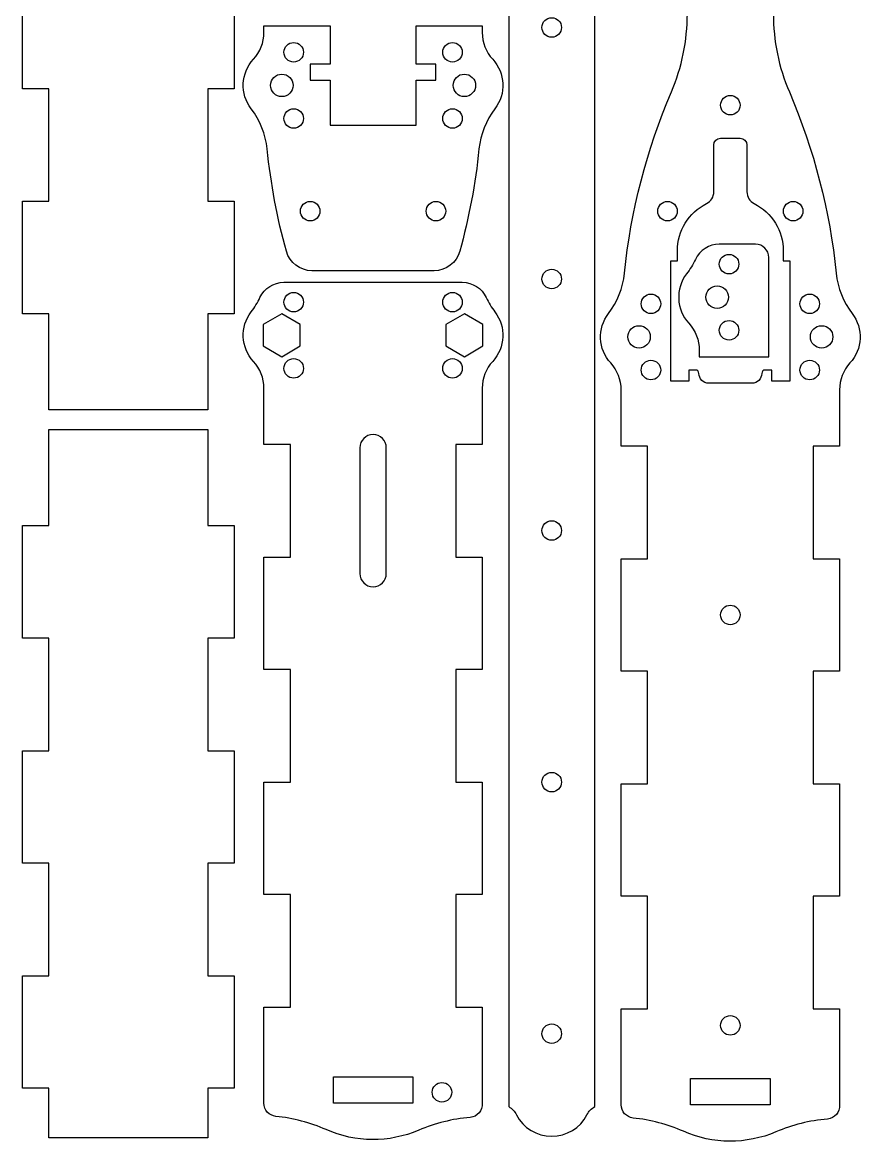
# Model space of a CAD drawing. Header units: millimetres. Extents: x 1 to 129, y 4 to 405.
# Drawn here: x 2 to 129.1, y 4.5 to 174 of the extents above; entities that cross this region are included whole.
import ezdxf

# ---------------------------------------------------------------- set-up
doc = ezdxf.new("R2010")
doc.units = ezdxf.units.MM
doc.layers.add('Layer_1', color=7, linetype='CONTINUOUS')

msp = doc.modelspace()

# ---------------------------------------------------------------- linework, layer by layer
at = {"layer": 'Layer_1', "color": 7}
for points in [[(75.50988, 235.45015), (75.50988, 10.22485)], [(88.50988, 10.22485), (88.50988, 235.45015)], [(34.00988, 180.99985), (34.00988, 163.99985), (30.00988, 163.99985), (30.00988, 146.99985), (34.00988, 146.99985), (34.00988, 129.99985), (30.00988, 129.99985), (30.00988, 115.49985), (6.00988, 115.49985), (6.00988, 129.99985), (2.00988, 129.99985), (2.00988, 146.99985), (6.00988, 146.99985), (6.00988, 163.99985), (2.00988, 163.99985), (2.00988, 180.99985)], [(38.50988, 172.49985), (38.50988, 173.49985), (48.50988, 173.49985), (48.50988, 167.69985), (45.50988, 167.69985), (45.50988, 165.29985), (48.50988, 165.29985), (48.50988, 158.49985), (61.50988, 158.49985), (61.50988, 165.29985), (64.50988, 165.29985), (64.50988, 167.69985), (61.50988, 167.69985), (61.50988, 173.49985), (71.50988, 173.49985), (71.50988, 172.49985)], [(107.50988, 156.49985), (110.50988, 156.49985)], [(106.50988, 148.43015), (106.50988, 155.49985)], [(111.50988, 155.49985), (111.50988, 148.43015)], [(102.75988, 121.49985), (102.75988, 119.79985), (100.00988, 119.79985), (100.00988, 137.99985), (101.00988, 137.99985), (101.00988, 139.49985)], [(112.81941, 140.49985), (107.34015, 140.49985)], [(117.00988, 139.49985), (117.00988, 137.99985), (118.00988, 137.99985), (118.00988, 119.79985), (115.25988, 119.79985), (115.25988, 121.49985), (114.25988, 121.49985)], [(104.31941, 124.49985), (104.31941, 123.49985), (114.81941, 123.49985), (114.81941, 138.49985)], [(64.25352, 136.49985), (45.76624, 136.49985)], [(41.53058, 134.74985), (68.48918, 134.74985)], [(103.75988, 121.49985), (102.75988, 121.49985)], [(38.50988, 10.74985), (38.50988, 25.24985), (38.70988, 25.24985), (42.30988, 25.24985), (42.50988, 25.24985), (42.50988, 42.04985), (42.50988, 42.24985), (42.30988, 42.24985), (38.70988, 42.24985), (38.50988, 42.24985), (38.50988, 59.24985), (38.70988, 59.24985), (42.30988, 59.24985), (42.50988, 59.24985), (42.50988, 76.04985), (42.50988, 76.24985), (42.30988, 76.24985), (38.70988, 76.24985), (38.50988, 76.24985), (38.50988, 93.24985), (38.70988, 93.24985), (42.30988, 93.24985), (42.50988, 93.24985), (42.50988, 110.04985), (42.50988, 110.24985), (42.30988, 110.24985), (38.70988, 110.24985), (38.50988, 110.24985), (38.50988, 118.74985)], [(71.50988, 118.74985), (71.50988, 110.24985), (71.30988, 110.24985), (67.70988, 110.24985), (67.50988, 110.24985), (67.50988, 110.04985), (67.50988, 93.24985), (67.70988, 93.24985), (71.30988, 93.24985), (71.50988, 93.24985), (71.50988, 76.24985), (71.30988, 76.24985), (67.70988, 76.24985), (67.50988, 76.24985), (67.50988, 76.04985), (67.50988, 59.24985), (67.70988, 59.24985), (71.30988, 59.24985), (71.50988, 59.24985), (71.50988, 42.24985), (71.30988, 42.24985), (67.70988, 42.24985), (67.50988, 42.24985), (67.50988, 42.04985), (67.50988, 25.24985), (67.70988, 25.24985), (71.30988, 25.24985), (71.50988, 25.24985), (71.50988, 10.74985)], [(112.25988, 119.49985), (105.75988, 119.49985)], [(92.50988, 10.49985), (92.50988, 24.99985), (92.70988, 24.99985), (96.30988, 24.99985), (96.50988, 24.99985), (96.50988, 41.79985), (96.50988, 41.99985), (96.30988, 41.99985), (92.70988, 41.99985), (92.50988, 41.99985), (92.50988, 58.99985), (92.70988, 58.99985), (96.30988, 58.99985), (96.50988, 58.99985), (96.50988, 75.79985), (96.50988, 75.99985), (96.30988, 75.99985), (92.70988, 75.99985), (92.50988, 75.99985), (92.50988, 92.99985), (92.70988, 92.99985), (96.30988, 92.99985), (96.50988, 92.99985), (96.50988, 109.79985), (96.50988, 109.99985), (96.30988, 109.99985), (92.70988, 109.99985), (92.50988, 109.99985), (92.50988, 118.49985)], [(125.50988, 118.49985), (125.50988, 109.99985), (125.30988, 109.99985), (121.70988, 109.99985), (121.50988, 109.99985), (121.50988, 109.79985), (121.50988, 92.99985), (121.70988, 92.99985), (125.30988, 92.99985), (125.50988, 92.99985), (125.50988, 75.99985), (125.30988, 75.99985), (121.70988, 75.99985), (121.50988, 75.99985), (121.50988, 75.79985), (121.50988, 58.99985), (121.70988, 58.99985), (125.30988, 58.99985), (125.50988, 58.99985), (125.50988, 41.99985), (125.30988, 41.99985), (121.70988, 41.99985), (121.50988, 41.99985), (121.50988, 41.79985), (121.50988, 24.99985), (121.70988, 24.99985), (125.30988, 24.99985), (125.50988, 24.99985), (125.50988, 10.49985)], [(53.00988, 109.74985), (53.00988, 90.74985)], [(57.00988, 90.74985), (57.00988, 109.74985)]]:
    msp.add_lwpolyline(points, dxfattribs=at)
for points in [[(103.72372, 138.20908)], [(37.91418, 132.45905)], [(44.00988, 125.13325), (44.00988, 128.36645), (41.20988, 129.98305), (38.40988, 128.36645), (38.40988, 125.13325), (41.20988, 123.51665)], [(71.60988, 125.13325), (71.60988, 128.36645), (68.80988, 129.98305), (66.00988, 128.36645), (66.00988, 125.13325), (68.80988, 123.51665)], [(6.00988, 97.99985), (6.00988, 112.49985), (30.00988, 112.49985), (30.00988, 97.99985), (34.00988, 97.99985), (34.00988, 80.99985), (30.00988, 80.99985), (30.00988, 63.99985), (34.00988, 63.99985), (34.00988, 46.99985), (30.00988, 46.99985), (30.00988, 29.99985), (34.00988, 29.99985), (34.00988, 12.99985), (30.00988, 12.99985), (30.00988, 5.49985), (6.00988, 5.49985), (6.00988, 12.99985), (2.00988, 12.99985), (2.00988, 29.99985), (6.00988, 29.99985), (6.00988, 46.99985), (2.00988, 46.99985), (2.00988, 63.99985), (6.00988, 63.99985), (6.00988, 80.99985), (2.00988, 80.99985), (2.00988, 97.99985)], [(49.00988, 10.74985), (49.00988, 14.74985), (61.00988, 14.74985), (61.00988, 10.74985)], [(103.00988, 10.49985), (103.00988, 14.49985), (115.00988, 14.49985), (115.00988, 10.49985)]]:
    msp.add_lwpolyline(points, close=True, dxfattribs=at)
for points in [[(80.53488, 173.24985), (80.53488, 174.06445), (81.19526, 174.72485), (82.00988, 174.72485)], [(82.00988, 174.72485), (82.8245, 174.72485), (83.48488, 174.06445), (83.48488, 173.24985)], [(100.0919, 163.49985), (101.68731, 167.22915), (102.50988, 171.24325), (102.50988, 175.29955)], [(115.50988, 175.29955), (115.50988, 171.24325), (116.33245, 167.22915), (117.92786, 163.49985)], [(82.00988, 171.77485), (81.19526, 171.77485), (80.53488, 172.43525), (80.53488, 173.24985)], [(83.48488, 173.24985), (83.48488, 172.43525), (82.8245, 171.77485), (82.00988, 171.77485)], [(36.92648, 168.43865), (37.94478, 169.54595), (38.50988, 170.99545), (38.50988, 172.49985)], [(71.50988, 172.49985), (71.50988, 170.99545), (72.07498, 169.54595), (73.09328, 168.43865)], [(41.53488, 169.49985), (41.53488, 170.31445), (42.19528, 170.97485), (43.00988, 170.97485)], [(43.00988, 170.97485), (43.82448, 170.97485), (44.48488, 170.31445), (44.48488, 169.49985)], [(65.53488, 169.49985), (65.53488, 170.31445), (66.19528, 170.97485), (67.00988, 170.97485)], [(67.00988, 170.97485), (67.82448, 170.97485), (68.48488, 170.31445), (68.48488, 169.49985)], [(36.59068, 160.96091), (34.87188, 163.20432), (35.01358, 166.35835), (36.92648, 168.43865)], [(43.00988, 168.02485), (42.19528, 168.02485), (41.53488, 168.68525), (41.53488, 169.49985)], [(44.48488, 169.49985), (44.48488, 168.68525), (43.82448, 168.02485), (43.00988, 168.02485)], [(67.00988, 168.02485), (66.19528, 168.02485), (65.53488, 168.68525), (65.53488, 169.49985)], [(68.48488, 169.49985), (68.48488, 168.68525), (67.82448, 168.02485), (67.00988, 168.02485)], [(73.09328, 168.43865), (75.00618, 166.35835), (75.14788, 163.20432), (73.42908, 160.96091)], [(39.50988, 164.49985), (39.50988, 165.43875), (40.27098, 166.19985), (41.20988, 166.19985)], [(41.20988, 166.19985), (42.14878, 166.19985), (42.90988, 165.43875), (42.90988, 164.49985)], [(67.10988, 164.49985), (67.10988, 165.43875), (67.87098, 166.19985), (68.80988, 166.19985)], [(68.80988, 166.19985), (69.74878, 166.19985), (70.50988, 165.43875), (70.50988, 164.49985)], [(41.20988, 162.79985), (40.27098, 162.79985), (39.50988, 163.56097), (39.50988, 164.49985)], [(42.90988, 164.49985), (42.90988, 163.56097), (42.14878, 162.79985), (41.20988, 162.79985)], [(68.80988, 162.79985), (67.87098, 162.79985), (67.10988, 163.56097), (67.10988, 164.49985)], [(70.50988, 164.49985), (70.50988, 163.56097), (69.74878, 162.79985), (68.80988, 162.79985)], [(93.00208, 136.11075), (93.97118, 145.54565), (96.36138, 154.77975), (100.0919, 163.49985)], [(107.53488, 161.49985), (107.53488, 162.31445), (108.19526, 162.97485), (109.00988, 162.97485)], [(109.00988, 162.97485), (109.8245, 162.97485), (110.48488, 162.31445), (110.48488, 161.49985)], [(117.92786, 163.49985), (121.65838, 154.77975), (124.04858, 145.54565), (125.01768, 136.11075)], [(109.00988, 160.02485), (108.19526, 160.02485), (107.53488, 160.68525), (107.53488, 161.49985)], [(110.48488, 161.49985), (110.48488, 160.68525), (109.8245, 160.02485), (109.00988, 160.02485)], [(39.00208, 154.88894), (38.77538, 157.097), (37.94058, 159.1989), (36.59068, 160.96091)], [(41.53488, 159.49985), (41.53488, 160.31447), (42.19528, 160.97485), (43.00988, 160.97485)], [(43.00988, 158.02485), (42.19528, 158.02485), (41.53488, 158.68523), (41.53488, 159.49985)], [(43.00988, 160.97485), (43.82448, 160.97485), (44.48488, 160.31447), (44.48488, 159.49985)], [(44.48488, 159.49985), (44.48488, 158.68523), (43.82448, 158.02485), (43.00988, 158.02485)], [(65.53488, 159.49985), (65.53488, 160.31447), (66.19528, 160.97485), (67.00988, 160.97485)], [(67.00988, 158.02485), (66.19528, 158.02485), (65.53488, 158.68523), (65.53488, 159.49985)], [(67.00988, 160.97485), (67.82448, 160.97485), (68.48488, 160.31447), (68.48488, 159.49985)], [(68.48488, 159.49985), (68.48488, 158.68523), (67.82448, 158.02485), (67.00988, 158.02485)], [(73.42908, 160.96091), (72.07918, 159.1989), (71.24438, 157.097), (71.01768, 154.88894)], [(106.50988, 155.49985), (106.50988, 156.05215), (106.9576, 156.49985), (107.50988, 156.49985)], [(110.50988, 156.49985), (111.06216, 156.49985), (111.50988, 156.05215), (111.50988, 155.49985)], [(41.91088, 139.43405), (40.51158, 144.49545), (39.53868, 149.66514), (39.00208, 154.88894)], [(71.01768, 154.88894), (70.48108, 149.66514), (69.50818, 144.49545), (68.10888, 139.43405)], [(105.40988, 146.64405), (106.08438, 146.98395), (106.50988, 147.67485), (106.50988, 148.43015)], [(111.50988, 148.43015), (111.50988, 147.67485), (111.93538, 146.98395), (112.60988, 146.64405)], [(44.03488, 145.49985), (44.03488, 146.31447), (44.69528, 146.97485), (45.50988, 146.97485)], [(45.50988, 146.97485), (46.3245, 146.97485), (46.98488, 146.31447), (46.98488, 145.49985)], [(63.03488, 145.49985), (63.03488, 146.31447), (63.69526, 146.97485), (64.50988, 146.97485)], [(64.50988, 146.97485), (65.32448, 146.97485), (65.98488, 146.31447), (65.98488, 145.49985)], [(98.03488, 145.49985), (98.03488, 146.31445), (98.69528, 146.97485), (99.50988, 146.97485)], [(99.50988, 146.97485), (100.3245, 146.97485), (100.98488, 146.31445), (100.98488, 145.49985)], [(101.00988, 139.49985), (101.00988, 142.52105), (102.71187, 145.28455), (105.40988, 146.64405)], [(112.60988, 146.64405), (115.30789, 145.28455), (117.00988, 142.52105), (117.00988, 139.49985)], [(117.03488, 145.49985), (117.03488, 146.31445), (117.69526, 146.97485), (118.50988, 146.97485)], [(118.50988, 146.97485), (119.32448, 146.97485), (119.98488, 146.31445), (119.98488, 145.49985)], [(45.50988, 144.02485), (44.69528, 144.02485), (44.03488, 144.68525), (44.03488, 145.49985)], [(46.98488, 145.49985), (46.98488, 144.68525), (46.3245, 144.02485), (45.50988, 144.02485)], [(64.50988, 144.02485), (63.69526, 144.02485), (63.03488, 144.68525), (63.03488, 145.49985)], [(65.98488, 145.49985), (65.98488, 144.68525), (65.32448, 144.02485), (64.50988, 144.02485)], [(99.50988, 144.02485), (98.69528, 144.02485), (98.03488, 144.68525), (98.03488, 145.49985)], [(100.98488, 145.49985), (100.98488, 144.68525), (100.3245, 144.02485), (99.50988, 144.02485)], [(118.50988, 144.02485), (117.69526, 144.02485), (117.03488, 144.68525), (117.03488, 145.49985)], [(119.98488, 145.49985), (119.98488, 144.68525), (119.32448, 144.02485), (118.50988, 144.02485)], [(45.76624, 136.49985), (43.96758, 136.49985), (42.39008, 137.70035), (41.91088, 139.43405)], [(68.10888, 139.43405), (67.62968, 137.70035), (66.05218, 136.49985), (64.25352, 136.49985)], [(107.34015, 140.49985), (105.79312, 140.49985), (104.38478, 139.60776), (103.72372, 138.20908)], [(114.81941, 138.49985), (114.81941, 139.60442), (113.92398, 140.49985), (112.81941, 140.49985)], [(103.72372, 138.20908), (103.36063, 137.44083), (102.91696, 136.71332), (102.40018, 136.03879)], [(107.34441, 137.49985), (107.34441, 138.31447), (108.00479, 138.97485), (108.81941, 138.97485)], [(108.81941, 136.02485), (108.00479, 136.02485), (107.34441, 136.68523), (107.34441, 137.49985)], [(108.81941, 138.97485), (109.63403, 138.97485), (110.29441, 138.31447), (110.29441, 137.49985)], [(110.29441, 137.49985), (110.29441, 136.68523), (109.63403, 136.02485), (108.81941, 136.02485)], [(80.53488, 135.24985), (80.53488, 136.06445), (81.19526, 136.72485), (82.00988, 136.72485)], [(82.00988, 136.72485), (82.8245, 136.72485), (83.48488, 136.06445), (83.48488, 135.24985)], [(90.59068, 130.03875), (91.94058, 131.80075), (92.77538, 133.90265), (93.00208, 136.11075)], [(102.40018, 136.03879), (100.68143, 133.79538), (100.82308, 130.6414), (102.736, 128.56109)], [(125.01768, 136.11075), (125.24438, 133.90265), (126.07918, 131.80075), (127.42908, 130.03875)], [(37.91418, 132.45905), (38.57528, 133.85775), (39.98358, 134.74985), (41.53058, 134.74985)], [(68.48918, 134.74985), (70.03618, 134.74985), (71.44448, 133.85775), (72.10558, 132.45905)], [(82.00988, 133.77485), (81.19526, 133.77485), (80.53488, 134.43525), (80.53488, 135.24985)], [(83.48488, 135.24985), (83.48488, 134.43525), (82.8245, 133.77485), (82.00988, 133.77485)], [(105.31941, 132.49985), (105.31941, 133.43873), (106.08052, 134.19985), (107.01941, 134.19985)], [(107.01941, 134.19985), (107.95829, 134.19985), (108.71941, 133.43873), (108.71941, 132.49985)], [(36.59068, 130.28875), (37.10748, 130.96335), (37.55108, 131.69085), (37.91418, 132.45905)], [(41.53488, 131.74985), (41.53488, 132.56445), (42.19528, 133.22485), (43.00988, 133.22485)], [(43.00988, 133.22485), (43.82448, 133.22485), (44.48488, 132.56445), (44.48488, 131.74985)], [(65.53488, 131.74985), (65.53488, 132.56445), (66.19528, 133.22485), (67.00988, 133.22485)], [(67.00988, 133.22485), (67.82448, 133.22485), (68.48488, 132.56445), (68.48488, 131.74985)], [(72.10558, 132.45905), (72.46868, 131.69085), (72.91228, 130.96335), (73.42908, 130.28875)], [(95.53488, 131.49985), (95.53488, 132.31445), (96.19528, 132.97485), (97.00988, 132.97485)], [(97.00988, 132.97485), (97.82448, 132.97485), (98.48488, 132.31445), (98.48488, 131.49985)], [(107.01941, 130.79985), (106.08052, 130.79985), (105.31941, 131.56097), (105.31941, 132.49985)], [(108.71941, 132.49985), (108.71941, 131.56097), (107.95829, 130.79985), (107.01941, 130.79985)], [(119.53488, 131.49985), (119.53488, 132.31445), (120.19528, 132.97485), (121.00988, 132.97485)], [(121.00988, 132.97485), (121.82448, 132.97485), (122.48488, 132.31445), (122.48488, 131.49985)], [(43.00988, 130.27485), (42.19528, 130.27485), (41.53488, 130.93525), (41.53488, 131.74985)], [(44.48488, 131.74985), (44.48488, 130.93525), (43.82448, 130.27485), (43.00988, 130.27485)], [(67.00988, 130.27485), (66.19528, 130.27485), (65.53488, 130.93525), (65.53488, 131.74985)], [(68.48488, 131.74985), (68.48488, 130.93525), (67.82448, 130.27485), (67.00988, 130.27485)], [(97.00988, 130.02485), (96.19528, 130.02485), (95.53488, 130.68525), (95.53488, 131.49985)], [(98.48488, 131.49985), (98.48488, 130.68525), (97.82448, 130.02485), (97.00988, 130.02485)], [(121.00988, 130.02485), (120.19528, 130.02485), (119.53488, 130.68525), (119.53488, 131.49985)], [(122.48488, 131.49985), (122.48488, 130.68525), (121.82448, 130.02485), (121.00988, 130.02485)], [(36.92648, 122.81105), (35.01358, 124.89135), (34.87188, 128.04535), (36.59068, 130.28875)], [(73.42908, 130.28875), (75.14788, 128.04535), (75.00618, 124.89135), (73.09328, 122.81105)], [(90.92648, 122.56105), (89.01358, 124.64135), (88.87188, 127.79535), (90.59068, 130.03875)], [(107.34441, 127.49985), (107.34441, 128.31447), (108.00479, 128.97485), (108.81941, 128.97485)], [(108.81941, 128.97485), (109.63403, 128.97485), (110.29441, 128.31447), (110.29441, 127.49985)], [(127.42908, 130.03875), (129.14788, 127.79535), (129.00618, 124.64135), (127.09328, 122.56105)], [(93.50988, 126.49985), (93.50988, 127.43875), (94.27098, 128.19985), (95.20988, 128.19985)], [(95.20988, 128.19985), (96.14878, 128.19985), (96.90988, 127.43875), (96.90988, 126.49985)], [(102.736, 128.56109), (103.75428, 127.45372), (104.31941, 126.00423), (104.31941, 124.49985)], [(108.81941, 126.02485), (108.00479, 126.02485), (107.34441, 126.68523), (107.34441, 127.49985)], [(110.29441, 127.49985), (110.29441, 126.68523), (109.63403, 126.02485), (108.81941, 126.02485)], [(121.10988, 126.49985), (121.10988, 127.43875), (121.87098, 128.19985), (122.80988, 128.19985)], [(122.80988, 128.19985), (123.74878, 128.19985), (124.50988, 127.43875), (124.50988, 126.49985)], [(95.20988, 124.79985), (94.27098, 124.79985), (93.50988, 125.56095), (93.50988, 126.49985)], [(96.90988, 126.49985), (96.90988, 125.56095), (96.14878, 124.79985), (95.20988, 124.79985)], [(122.80988, 124.79985), (121.87098, 124.79985), (121.10988, 125.56095), (121.10988, 126.49985)], [(124.50988, 126.49985), (124.50988, 125.56095), (123.74878, 124.79985), (122.80988, 124.79985)], [(38.50988, 118.74985), (38.50988, 120.25425), (37.94478, 121.70375), (36.92648, 122.81105)], [(41.53488, 121.74985), (41.53488, 122.56445), (42.19528, 123.22485), (43.00988, 123.22485)], [(43.00988, 123.22485), (43.82448, 123.22485), (44.48488, 122.56445), (44.48488, 121.74985)], [(65.53488, 121.74985), (65.53488, 122.56445), (66.19528, 123.22485), (67.00988, 123.22485)], [(67.00988, 123.22485), (67.82448, 123.22485), (68.48488, 122.56445), (68.48488, 121.74985)], [(73.09328, 122.81105), (72.07498, 121.70375), (71.50988, 120.25425), (71.50988, 118.74985)], [(92.50988, 118.49985), (92.50988, 120.00425), (91.94478, 121.45375), (90.92648, 122.56105)], [(95.53488, 121.49985), (95.53488, 122.31445), (96.19528, 122.97485), (97.00988, 122.97485)], [(97.00988, 122.97485), (97.82448, 122.97485), (98.48488, 122.31445), (98.48488, 121.49985)], [(119.53488, 121.49985), (119.53488, 122.31445), (120.19528, 122.97485), (121.00988, 122.97485)], [(121.00988, 122.97485), (121.82448, 122.97485), (122.48488, 122.31445), (122.48488, 121.49985)], [(127.09328, 122.56105), (126.07498, 121.45375), (125.50988, 120.00425), (125.50988, 118.49985)], [(43.00988, 120.27485), (42.19528, 120.27485), (41.53488, 120.93525), (41.53488, 121.74985)], [(44.48488, 121.74985), (44.48488, 120.93525), (43.82448, 120.27485), (43.00988, 120.27485)], [(67.00988, 120.27485), (66.19528, 120.27485), (65.53488, 120.93525), (65.53488, 121.74985)], [(68.48488, 121.74985), (68.48488, 120.93525), (67.82448, 120.27485), (67.00988, 120.27485)], [(97.00988, 120.02485), (96.19528, 120.02485), (95.53488, 120.68525), (95.53488, 121.49985)], [(98.48488, 121.49985), (98.48488, 120.68525), (97.82448, 120.02485), (97.00988, 120.02485)], [(104.25988, 120.99985), (104.25988, 121.27595), (104.03602, 121.49985), (103.75988, 121.49985)], [(105.75988, 119.49985), (104.93145, 119.49985), (104.25988, 120.17145), (104.25988, 120.99985)], [(113.75988, 120.99985), (113.75988, 120.17145), (113.08831, 119.49985), (112.25988, 119.49985)], [(114.25988, 121.49985), (113.98374, 121.49985), (113.75988, 121.27595), (113.75988, 120.99985)], [(121.00988, 120.02485), (120.19528, 120.02485), (119.53488, 120.68525), (119.53488, 121.49985)], [(122.48488, 121.49985), (122.48488, 120.68525), (121.82448, 120.02485), (121.00988, 120.02485)], [(55.00988, 111.74985), (53.90531, 111.74985), (53.00988, 110.85445), (53.00988, 109.74985)], [(57.00988, 109.74985), (57.00988, 110.85445), (56.11445, 111.74985), (55.00988, 111.74985)], [(80.53488, 97.24985), (80.53488, 98.06485), (81.19526, 98.72485), (82.00988, 98.72485)], [(82.00988, 98.72485), (82.8245, 98.72485), (83.48488, 98.06485), (83.48488, 97.24985)], [(82.00988, 95.77485), (81.19526, 95.77485), (80.53488, 96.43485), (80.53488, 97.24985)], [(83.48488, 97.24985), (83.48488, 96.43485), (82.8245, 95.77485), (82.00988, 95.77485)], [(53.00988, 90.74985), (53.00988, 89.64525), (53.90531, 88.74985), (55.00988, 88.74985)], [(55.00988, 88.74985), (56.11445, 88.74985), (57.00988, 89.64525), (57.00988, 90.74985)], [(107.53488, 84.49985), (107.53488, 85.31485), (108.19526, 85.97485), (109.00988, 85.97485)], [(109.00988, 85.97485), (109.8245, 85.97485), (110.48488, 85.31485), (110.48488, 84.49985)], [(109.00988, 83.02485), (108.19526, 83.02485), (107.53488, 83.68485), (107.53488, 84.49985)], [(110.48488, 84.49985), (110.48488, 83.68485), (109.8245, 83.02485), (109.00988, 83.02485)], [(80.53488, 59.24985), (80.53488, 60.06485), (81.19526, 60.72485), (82.00988, 60.72485)], [(82.00988, 60.72485), (82.8245, 60.72485), (83.48488, 60.06485), (83.48488, 59.24985)], [(82.00988, 57.77485), (81.19526, 57.77485), (80.53488, 58.43485), (80.53488, 59.24985)], [(83.48488, 59.24985), (83.48488, 58.43485), (82.8245, 57.77485), (82.00988, 57.77485)], [(107.53488, 22.49985), (107.53488, 23.31485), (108.19526, 23.97485), (109.00988, 23.97485)], [(109.00988, 23.97485), (109.8245, 23.97485), (110.48488, 23.31485), (110.48488, 22.49985)], [(80.53488, 21.24985), (80.53488, 22.06485), (81.19526, 22.72485), (82.00988, 22.72485)], [(82.00988, 22.72485), (82.8245, 22.72485), (83.48488, 22.06485), (83.48488, 21.24985)], [(109.00988, 21.02485), (108.19526, 21.02485), (107.53488, 21.68485), (107.53488, 22.49985)], [(110.48488, 22.49985), (110.48488, 21.68485), (109.8245, 21.02485), (109.00988, 21.02485)], [(82.00988, 19.77485), (81.19526, 19.77485), (80.53488, 20.43485), (80.53488, 21.24985)], [(83.48488, 21.24985), (83.48488, 20.43485), (82.8245, 19.77485), (82.00988, 19.77485)], [(63.94512, 12.40113), (63.94512, 13.21613), (64.6055, 13.87613), (65.42012, 13.87613)], [(65.42012, 13.87613), (66.23474, 13.87613), (66.89512, 13.21613), (66.89512, 12.40113)], [(65.42012, 10.92613), (64.6055, 10.92613), (63.94512, 11.58613), (63.94512, 12.40113)], [(66.89512, 12.40113), (66.89512, 11.58613), (66.23474, 10.92613), (65.42012, 10.92613)], [(40.30898, 8.75995), (39.28738, 8.86305), (38.50988, 9.72305), (38.50988, 10.74985)], [(71.50988, 10.74985), (71.60088, 9.64905), (70.78218, 8.68295), (69.68138, 8.59195)], [(75.50988, 10.22485), (76.00805, 9.93685), (76.41302, 9.51285), (76.67655, 9.00085)], [(87.34321, 9.00085), (87.60674, 9.51285), (88.01171, 9.93685), (88.50988, 10.22485)], [(94.30898, 8.50985), (93.28738, 8.61285), (92.50988, 9.47285), (92.50988, 10.49985)], [(125.50988, 10.49985), (125.60088, 9.39885), (124.78218, 8.43285), (123.68138, 8.34185)], [(47.91053, 6.74985), (45.49857, 7.81665), (42.93298, 8.49505), (40.30898, 8.75995)], [(69.68138, 8.59195), (67.00428, 8.37075), (64.38038, 7.71955), (61.91053, 6.66335)], [(76.67655, 9.00085), (77.70559, 7.00485), (79.76367, 5.74985), (82.00988, 5.74985)], [(82.00988, 5.74985), (84.25609, 5.74985), (86.31417, 7.00485), (87.34321, 9.00085)], [(101.91053, 6.49985), (99.49857, 7.56685), (96.93298, 8.24485), (94.30898, 8.50985)], [(123.68138, 8.34185), (121.00428, 8.12085), (118.38038, 7.46985), (115.91053, 6.41385)], [(61.91053, 6.66335), (57.43388, 4.74905), (52.36319, 4.78035), (47.91053, 6.74985)], [(115.91053, 6.41385), (111.43388, 4.49885), (106.36319, 4.53085), (101.91053, 6.49985)]]:
    msp.add_open_spline(points, degree=3, dxfattribs=at)

doc.saveas('drawing.dxf')
